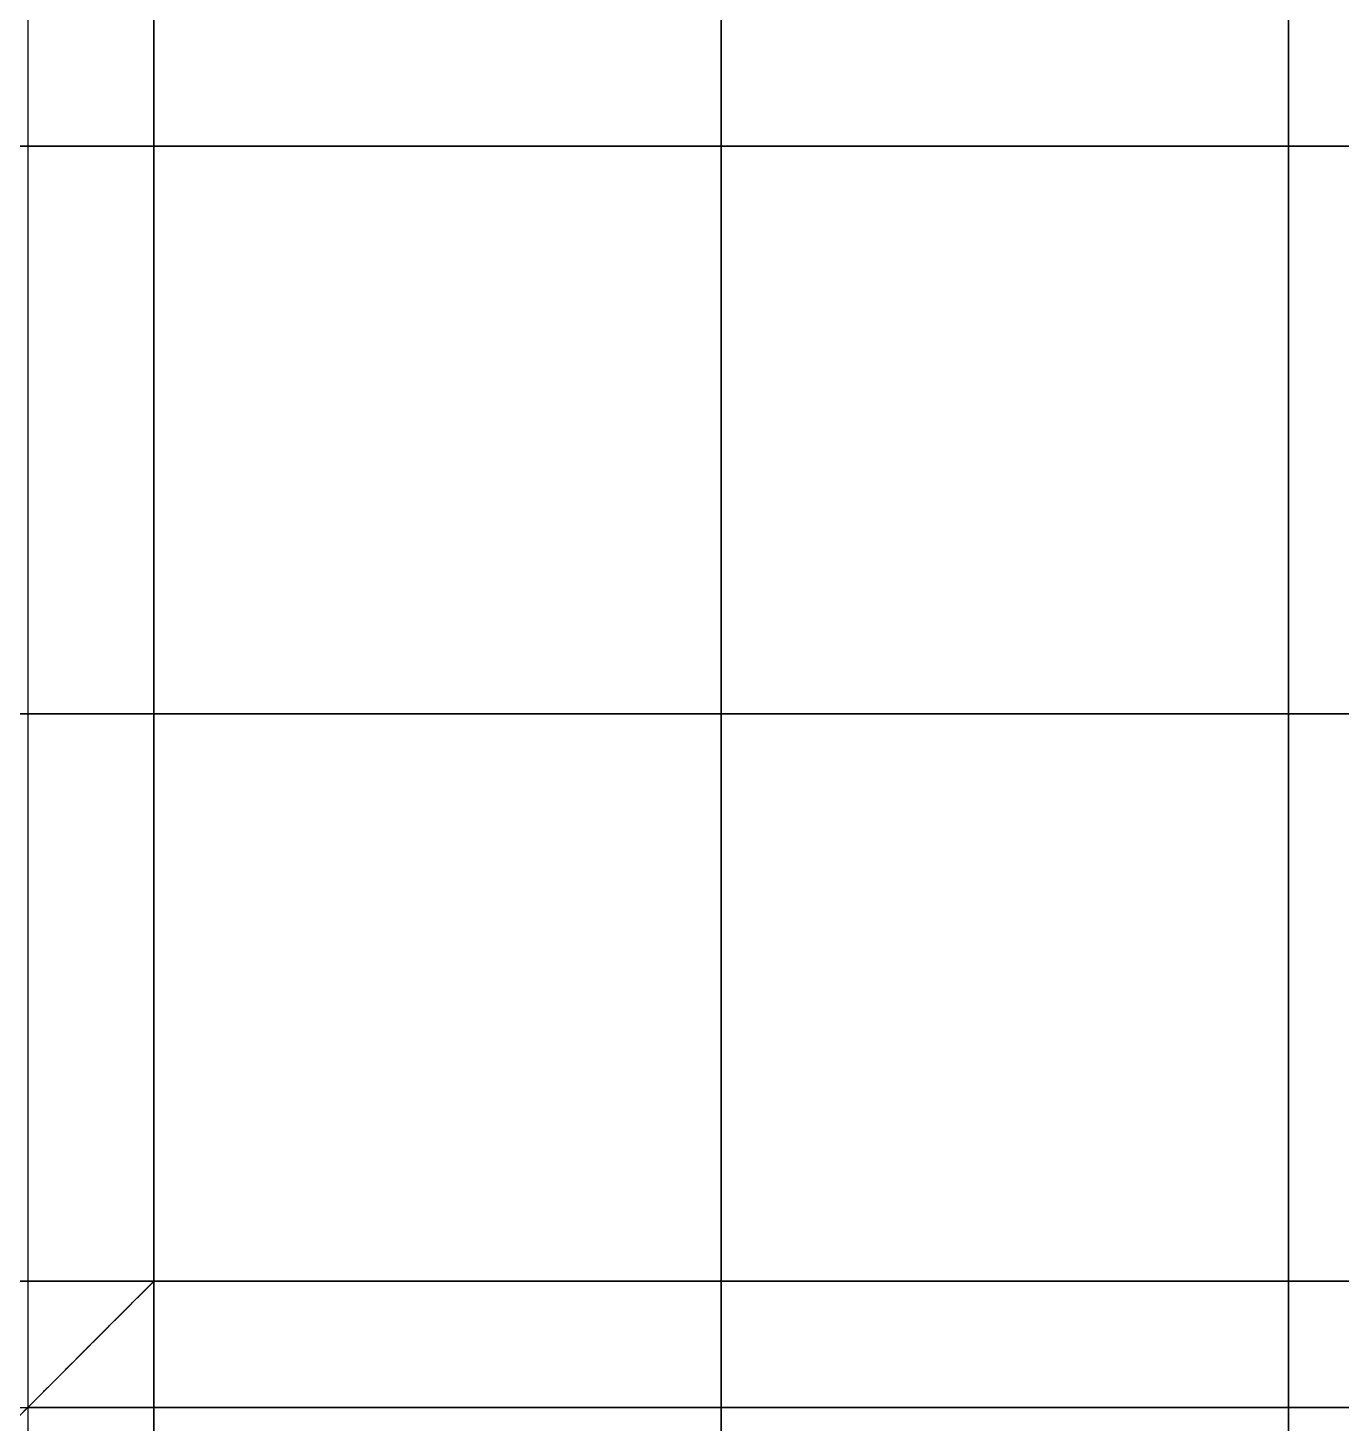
# Model space of a CAD drawing. Header units: millimetres. Extents: x -6529 to 809, y -8611 to 207.
# Drawn here: x -468.97 to -448.14, y -8573.25 to -8551.13 of the extents above; entities that cross this region are included whole.
import ezdxf

# ---------------------------------------------------------------- set-up
doc = ezdxf.new("R2010")
doc.units = ezdxf.units.MM
doc.header["$MEASUREMENT"] = 0
doc.layers.add('platen', color=7, linetype='Continuous', true_color=0x007f00)
doc.layers.add('staal', color=5, linetype='Continuous', true_color=0x0000ff)

# ---------------------------------------------------------------- blocks, each defined once
blk = doc.blocks.new('plaat base')
at = {"layer": 'platen'}
for p, q in [((58, -600), (1258, -600)), ((58, -600, 18), (1258, -600, 18))]:
    blk.add_line(p, q, dxfattribs=at)
for points in [[(1258, 58), (1108, 58), (958, 58)], [(1258, 58, 18), (1108, 58, 18), (958, 58, 18)], [(1258, 58, 9), (1108, 58, 9), (958, 58, 9)], [(1258, -300), (1258, -121), (1258, 58)], [(1258, 58), (1258, 58, 9), (1258, 58, 18)], [(1258, -300, 18), (1258, -121, 18), (1258, 58, 18)], [(1258, -300, 9), (1258, -121, 9), (1258, 58, 9)], [(358, 0), (179, 0), (0, 0)], [(358, 0, 18), (179, 0, 18), (0, 0, 18)], [(358, 0, 9), (179, 0, 9), (0, 0, 9)], [(1258, -121), (1258, -121, 9), (1258, -121, 18)], [(0, -300), (29, -300), (58, -300)], [(0, -300, 18), (29, -300, 18), (58, -300, 18)], [(0, -300, 9), (29, -300, 9), (58, -300, 9)], [(58, -300), (58, -300, 9), (58, -300, 18)], [(58, -300), (58, -450), (58, -600)], [(58, -300, 18), (58, -450, 18), (58, -600, 18)], [(58, -300, 9), (58, -450, 9), (58, -600, 9)], [(1316, -300), (1287, -300), (1258, -300)], [(1258, -300), (1258, -300, 9), (1258, -300, 18)], [(1316, -300, 18), (1287, -300, 18), (1258, -300, 18)], [(1316, -300, 9), (1287, -300, 9), (1258, -300, 9)], [(58, -450), (58, -450, 9), (58, -450, 18)], [(58, -600), (29, -600), (0, -600)], [(58, -600, 18), (29, -600, 18), (0, -600, 18)], [(58, -600, 9), (29, -600, 9), (0, -600, 9)], [(58, -600), (58, -600, 9), (58, -600, 18)], [(1258, -900), (1258, -750), (1258, -600)], [(1258, -600), (1258, -600, 9), (1258, -600, 18)], [(1258, -900, 18), (1258, -750, 18), (1258, -600, 18)], [(1258, -600), (1287, -600), (1316, -600)], [(1258, -600, 18), (1287, -600, 18), (1316, -600, 18)], [(1258, -900, 9), (1258, -750, 9), (1258, -600, 9)], [(1258, -600, 9), (1287, -600, 9), (1316, -600, 9)], [(1258, -750), (1258, -750, 9), (1258, -750, 18)], [(0, -900), (29, -900), (58, -900)], [(0, -900, 18), (29, -900, 18), (58, -900, 18)], [(0, -900, 9), (29, -900, 9), (58, -900, 9)], [(58, -900), (58, -900, 9), (58, -900, 18)], [(58, -900), (58, -1079), (58, -1258)], [(58, -900, 18), (58, -1079, 18), (58, -1258, 18)], [(58, -900, 9), (58, -1079, 9), (58, -1258, 9)], [(1316, -900), (1287, -900), (1258, -900)], [(1258, -900), (1258, -900, 9), (1258, -900, 18)], [(1316, -900, 18), (1287, -900, 18), (1258, -900, 18)], [(1316, -900, 9), (1287, -900, 9), (1258, -900, 9)], [(58, -1079), (58, -1079, 9), (58, -1079, 18)], [(958, -1200), (1137, -1200), (1316, -1200)], [(958, -1200, 18), (1137, -1200, 18), (1316, -1200, 18)], [(958, -1200, 9), (1137, -1200, 9), (1316, -1200, 9)], [(58, -1258), (58, -1258, 9), (58, -1258, 18)], [(58, -1258), (208, -1258), (358, -1258)], [(58, -1258, 18), (208, -1258, 18), (358, -1258, 18)], [(58, -1258, 9), (208, -1258, 9), (358, -1258, 9)]]:
    blk.add_open_spline(points, degree=2, dxfattribs=at)
blk = doc.blocks.new('plaat laag')
at = {"layer": 'platen'}
for points in [[(-1.184, -357.998), (-0.592, -178.999), (0, 0)], [(0, 0, 300), (-0.096, -29, 300), (-0.192, -58, 300)], [(0, -0.001, 300), (-0.096, -29, 300), (-0.192, -58, 300)], [(7.816, -358.028), (8.408, -179.029), (9, -0.03)], [(9, -0.03, 300), (8.904, -29.03, 300), (8.808, -58.029, 300)], [(9, -0.03, 300), (8.904, -29.03, 300), (8.808, -58.029, 300)], [(16.816, -358.058), (17.408, -179.059), (18, -0.06)], [(18, -0.06, 300), (17.904, -29.059, 300), (17.808, -58.059, 300)], [(18, -0.06, 300), (17.904, -29.06, 300), (17.808, -58.059, 300)], [(-0.192, -58, 300), (-2.175, -657.996, 300), (-4.159, -1257.993, 300)], [(-0.192, -58, 658), (-0.688, -207.999, 658), (-1.184, -357.998, 658)], [(-0.192, -58, 300), (8.808, -58.029, 300), (17.808, -58.059, 300)], [(-0.192, -58, 300), (-0.192, -58, 479), (-0.192, -58, 658)], [(-0.192, -58, 658), (8.808, -58.029, 658), (17.808, -58.059, 658)], [(-0.192, -58, 300), (8.808, -58.029, 300), (17.808, -58.059, 300)], [(-0.192, -58, 479), (8.808, -58.029, 479), (17.808, -58.059, 479)], [(8.808, -58.029, 658), (8.312, -208.029, 658), (7.816, -358.028, 658)], [(8.808, -58.029, 300), (8.808, -58.029, 479), (8.808, -58.029, 658)], [(17.808, -58.059, 300), (15.825, -658.056, 300), (13.841, -1258.053, 300)], [(17.808, -58.059, 658), (17.312, -208.058, 658), (16.816, -358.058, 658)], [(17.808, -58.059, 300), (17.808, -58.059, 479), (17.808, -58.059, 658)], [(-3.167, -957.995, 600), (-3.759, -1136.994, 600), (-4.351, -1315.993, 600)], [(-4.159, -1257.993, -58), (-3.663, -1107.994, -58), (-3.167, -957.995, -58)], [(5.833, -958.025, 600), (5.241, -1137.024, 600), (4.649, -1316.023, 600)], [(4.841, -1258.023, -58), (5.337, -1108.024, -58), (5.833, -958.025, -58)], [(14.833, -958.054, 600), (14.241, -1137.053, 600), (13.649, -1316.052, 600)], [(13.841, -1258.053, -58), (14.337, -1108.053, -58), (14.833, -958.054, -58)], [(-4.351, -1315.993, 300), (-4.255, -1286.993, 300), (-4.159, -1257.993, 300)], [(-4.351, -1315.993, 300), (-4.255, -1286.993, 300), (-4.159, -1257.993, 300)], [(-4.159, -1257.993, 300), (4.841, -1258.023, 300), (13.841, -1258.053, 300)], [(-4.159, -1257.993, 300), (4.841, -1258.023, 300), (13.841, -1258.053, 300)], [(-4.159, -1257.993, 300), (-4.159, -1257.993, 121), (-4.159, -1257.993, -58)], [(-4.159, -1257.993, -58), (4.841, -1258.023, -58), (13.841, -1258.053, -58)], [(-4.159, -1257.993, 121), (4.841, -1258.023, 121), (13.841, -1258.053, 121)], [(4.649, -1316.023, 300), (4.745, -1287.023, 300), (4.841, -1258.023, 300)], [(4.649, -1316.023, 300), (4.745, -1287.023, 300), (4.841, -1258.023, 300)], [(4.841, -1258.023, 300), (4.841, -1258.023, 121), (4.841, -1258.023, -58)], [(13.649, -1316.052, 300), (13.745, -1287.052, 300), (13.841, -1258.053, 300)], [(13.649, -1316.052, 300), (13.745, -1287.052, 300), (13.841, -1258.053, 300)], [(13.841, -1258.053, 300), (13.841, -1258.053, 121), (13.841, -1258.053, -58)]]:
    blk.add_open_spline(points, degree=2, dxfattribs=at)
blk = doc.blocks.new('top plaat')
at = {"layer": 'platen'}
for points in [[(0, -1236), (20, -1236), (40, -1236)], [(0, -1236, 18), (20, -1236, 18), (40, -1236, 18)], [(0, -1236, 9), (20, -1236, 9), (40, -1236, 9)], [(40, -1236), (40, -1236, 9), (40, -1236, 18)], [(40, -1236), (40, -1256), (40, -1276)], [(40, -1236, 18), (40, -1256, 18), (40, -1276, 18)], [(40, -1236, 9), (40, -1256, 9), (40, -1276, 9)]]:
    blk.add_open_spline(points, degree=2, dxfattribs=at)

msp = doc.modelspace()

# ---------------------------------------------------------------- linework, layer by layer
at = {"layer": 'staal'}
for p, q in [((-506.974, -8611.003, 1952), (-466.974, -8571.003, 1952)), ((-506.974, -8611.003), (-466.974, -8571.003)), ((-506.974, -8611.003), (-466.974, -8571.003)), ((-466.974, -8571.003), (-506.974, -8611.003, 40)), ((-506.974, -8611.003, 676), (-466.974, -8571.003, 676)), ((-466.974, -8571.003, 1977), (-468.974, -8573.003, 1977)), ((-466.974, -8571.003, 25), (-468.974, -8573.003, 25)), ((-466.974, -8571.003, 25), (-468.974, -8573.003, 25)), ((-466.974, -8571.003, 701), (-468.974, -8573.003, 701))]:
    msp.add_line(p, q, dxfattribs=at)
msp.add_lwpolyline([(-466.974, -7335.003), (769.026, -7335.003), (769.026, -8571.003), (-466.974, -8571.003)], close=True, dxfattribs=at)
for points in [[(-468.974, -7333.003, 1990), (-468.974, -7953.003, 1990), (-468.974, -8573.003, 1990)], [(-468.974, -7333.003, 1954), (-468.974, -7953.003, 1954), (-468.974, -8573.003, 1954)], [(-468.974, -7333.003, 714), (-468.974, -7953.003, 714), (-468.974, -8573.003, 714)], [(-468.974, -7333.003, 678), (-468.974, -7953.003, 678), (-468.974, -8573.003, 678)], [(-466.974, -7335.003, 1952), (-466.974, -7953.003, 1952), (-466.974, -8571.003, 1952)], [(-466.974, -7335.003, 1992), (-466.974, -7953.003, 1992), (-466.974, -8571.003, 1992)], [(-466.974, -7335.003), (-466.974, -7953.003), (-466.974, -8571.003)], [(-466.974, -7335.003, 40), (-466.974, -7953.003, 40), (-466.974, -8571.003, 40)], [(-466.974, -7335.003, 676), (-466.974, -7953.003, 676), (-466.974, -8571.003, 676)], [(-466.974, -7335.003, 716), (-466.974, -7953.003, 716), (-466.974, -8571.003, 716)], [(-468.974, -8521.503, 1972), (-468.974, -8547.253, 1972), (-468.974, -8573.003, 1972)], [(-468.974, -8521.503, 696), (-468.974, -8547.253, 696), (-468.974, -8573.003, 696)], [(-466.974, -8521.503, 1972), (-466.974, -8546.253, 1972), (-466.974, -8571.003, 1972)], [(-466.974, -8521.503, 20), (-466.974, -8546.253, 20), (-466.974, -8571.003, 20)], [(-466.974, -8521.503, 696), (-466.974, -8546.253, 696), (-466.974, -8571.003, 696)], [(-506.974, -8611.003, 1992), (-486.974, -8591.003, 1992), (-466.974, -8571.003, 1992)], [(-506.974, -8611.003, 1952), (-486.974, -8591.003, 1952), (-466.974, -8571.003, 1952)], [(-466.974, -8571.003, 1992), (-486.974, -8591.003, 1992), (-506.974, -8611.003, 1992)], [(-466.974, -8571.003, 716), (-486.974, -8571.003, 716), (-506.974, -8571.003, 716)], [(-466.974, -8571.003, 1952), (-486.974, -8571.003, 1952), (-506.974, -8571.003, 1952)], [(-466.974, -8571.003, 1334), (-486.974, -8571.003, 1334), (-506.974, -8571.003, 1334)], [(-506.974, -8611.003, 40), (-486.974, -8591.003, 40), (-466.974, -8571.003, 40)], [(-506.974, -8611.003, 40), (-486.974, -8591.003, 40), (-466.974, -8571.003, 40)], [(-506.974, -8611.003, 676), (-486.974, -8591.003, 676), (-466.974, -8571.003, 676)], [(-466.974, -8571.003, 716), (-486.974, -8591.003, 716), (-506.974, -8611.003, 716)], [(-506.974, -8611.003, 716), (-486.974, -8591.003, 716), (-466.974, -8571.003, 716)], [(-466.974, -8571.003, 40), (-486.974, -8571.003, 40), (-506.974, -8571.003, 40)], [(-466.974, -8571.003, 676), (-486.974, -8571.003, 676), (-506.974, -8571.003, 676)], [(-466.974, -8571.003, 658), (-486.974, -8571.003, 658), (-506.974, -8571.003, 658)], [(-468.974, -8573.003, 1977), (-467.974, -8572.003, 1977), (-466.974, -8571.003, 1977)], [(-468.974, -8573.003, 701), (-467.974, -8572.003, 701), (-466.974, -8571.003, 701)], [(-466.974, -8571.003, 1952), (-466.974, -8571.003, 1972), (-466.974, -8571.003, 1992)], [(-466.974, -8571.003, 1952), (-466.974, -8571.003, 1972), (-466.974, -8571.003, 1992)], [(-466.974, -8571.003, 1952), (151.026, -8571.003, 1952), (769.026, -8571.003, 1952)], [(-466.974, -8571.003, 1992), (151.026, -8571.003, 1992), (769.026, -8571.003, 1992)], [(-466.974, -8571.003, 1972), (-442.224, -8571.003, 1972), (-417.474, -8571.003, 1972)], [(-466.974, -8611.003, 716), (-466.974, -8591.003, 716), (-466.974, -8571.003, 716)], [(-466.974, -8571.003, 716), (-466.974, -8571.003, 1334), (-466.974, -8571.003, 1952)], [(-466.974, -8611.003, 1952), (-466.974, -8591.003, 1952), (-466.974, -8571.003, 1952)], [(-466.974, -8611.003, 1334), (-466.974, -8591.003, 1334), (-466.974, -8571.003, 1334)], [(-466.974, -8571.003), (-466.974, -8571.003, 20), (-466.974, -8571.003, 40)], [(-466.974, -8571.003), (-466.974, -8571.003, 20), (-466.974, -8571.003, 40)], [(769.026, -8571.003), (151.026, -8571.003), (-466.974, -8571.003)], [(769.026, -8571.003, 40), (151.026, -8571.003, 40), (-466.974, -8571.003, 40)], [(-417.474, -8571.003, 20), (-442.224, -8571.003, 20), (-466.974, -8571.003, 20)], [(-466.974, -8571.003, 676), (-466.974, -8571.003, 696), (-466.974, -8571.003, 716)], [(-466.974, -8571.003, 676), (151.026, -8571.003, 676), (769.026, -8571.003, 676)], [(-466.974, -8571.003, 716), (151.026, -8571.003, 716), (769.026, -8571.003, 716)], [(-466.974, -8571.003, 696), (-442.224, -8571.003, 696), (-417.474, -8571.003, 696)], [(-466.974, -8571.003, 676), (-466.974, -8571.003, 696), (-466.974, -8571.003, 716)], [(-466.974, -8611.003, 40), (-466.974, -8591.003, 40), (-466.974, -8571.003, 40)], [(-466.974, -8571.003, 40), (-466.974, -8571.003, 358), (-466.974, -8571.003, 676)], [(-466.974, -8611.003, 676), (-466.974, -8591.003, 676), (-466.974, -8571.003, 676)], [(-466.974, -8611.003, 658), (-466.974, -8591.003, 658), (-466.974, -8571.003, 658)], [(-468.974, -8573.003, 1990), (-486.974, -8591.003, 1990), (-504.974, -8609.003, 1990)], [(-504.974, -8609.003, 1954), (-486.974, -8591.003, 1954), (-468.974, -8573.003, 1954)], [(-504.974, -8609.003, 1990), (-486.974, -8591.003, 1990), (-468.974, -8573.003, 1990)], [(-468.974, -8573.003, 1954), (-486.974, -8591.003, 1954), (-504.974, -8609.003, 1954)], [(-504.974, -8573.003, 716), (-486.974, -8573.003, 716), (-468.974, -8573.003, 716)], [(-504.974, -8573.003, 1952), (-486.974, -8573.003, 1952), (-468.974, -8573.003, 1952)], [(-504.974, -8573.003, 1334), (-486.974, -8573.003, 1334), (-468.974, -8573.003, 1334)], [(-468.974, -8573.003, 38), (-486.974, -8591.003, 38), (-504.974, -8609.003, 38)], [(-504.974, -8609.003, 2), (-486.974, -8591.003, 2), (-468.974, -8573.003, 2)], [(-504.974, -8609.003, 714), (-486.974, -8591.003, 714), (-468.974, -8573.003, 714)], [(-468.974, -8573.003, 678), (-486.974, -8591.003, 678), (-504.974, -8609.003, 678)], [(-468.974, -8573.003, 714), (-486.974, -8591.003, 714), (-504.974, -8609.003, 714)], [(-504.974, -8609.003, 678), (-486.974, -8591.003, 678), (-468.974, -8573.003, 678)], [(-468.974, -8573.003, 1954), (-468.974, -8573.003, 1972), (-468.974, -8573.003, 1990)], [(-468.974, -8573.003, 1990), (-468.974, -8573.003, 1972), (-468.974, -8573.003, 1954)], [(-468.974, -8573.003, 1990), (151.026, -8573.003, 1990), (771.026, -8573.003, 1990)], [(-468.974, -8573.003, 1954), (151.026, -8573.003, 1954), (771.026, -8573.003, 1954)], [(-468.974, -8573.003, 1972), (-443.224, -8573.003, 1972), (-417.474, -8573.003, 1972)], [(-468.974, -8573.003, 716), (-468.974, -8573.003, 1334), (-468.974, -8573.003, 1952)], [(-468.974, -8573.003, 716), (-468.974, -8591.003, 716), (-468.974, -8609.003, 716)], [(-468.974, -8573.003, 1952), (-468.974, -8591.003, 1952), (-468.974, -8609.003, 1952)], [(-468.974, -8573.003, 1334), (-468.974, -8591.003, 1334), (-468.974, -8609.003, 1334)], [(-468.974, -8573.003, 2), (-468.974, -8573.003, 20), (-468.974, -8573.003, 38)], [(771.026, -8573.003, 38), (151.026, -8573.003, 38), (-468.974, -8573.003, 38)], [(771.026, -8573.003, 2), (151.026, -8573.003, 2), (-468.974, -8573.003, 2)], [(-417.474, -8573.003, 20), (-443.224, -8573.003, 20), (-468.974, -8573.003, 20)], [(-468.974, -8573.003, 714), (-468.974, -8573.003, 696), (-468.974, -8573.003, 678)], [(-468.974, -8573.003, 714), (151.026, -8573.003, 714), (771.026, -8573.003, 714)], [(-468.974, -8573.003, 678), (151.026, -8573.003, 678), (771.026, -8573.003, 678)], [(-468.974, -8573.003, 696), (-443.224, -8573.003, 696), (-417.474, -8573.003, 696)], [(-468.974, -8573.003, 678), (-468.974, -8573.003, 696), (-468.974, -8573.003, 714)]]:
    msp.add_open_spline(points, degree=2, dxfattribs=at)

# ---------------------------------------------------------------- block references
at = {"layer": 'platen'}
for name, p in [('top plaat', (-506.974, -7335.003, 1992)), ('plaat base', (-506.974, -7353.003, 40))]:
    msp.add_blockref(name, p, dxfattribs=at)
for p, rotation in [((-466.974, -7295.003, 58), 0.1894193054011234), ((-506.974, -8571.003, 58), 90.18941930540112)]:
    msp.add_blockref('plaat laag', p, dxfattribs=dict(at, rotation=rotation))
at = {"layer": 'platen', "extrusion": (1, -4.20193e-15, 0)}
msp.add_blockref('plaat base', (-8611.003, 1934, -466.974), dxfattribs=at)
at = {"layer": 'platen', "extrusion": (4.42354e-17, 1, 0)}
msp.add_blockref('plaat base', (-809.026, 1934, -8571.003), dxfattribs=at)

doc.saveas('drawing.dxf')
